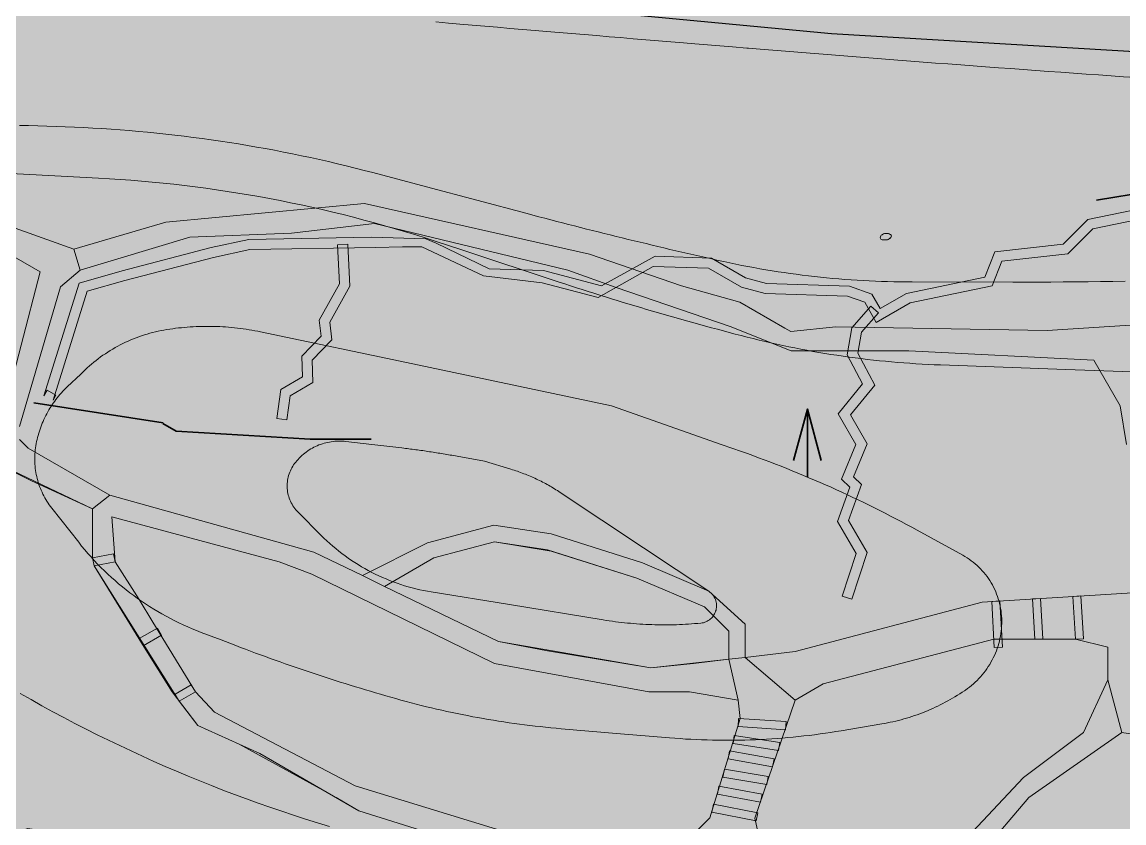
# Model space of a CAD drawing. Header units: metres. Extents: x 68582 to 69192, y 19191 to 19633.
# Drawn here: x 68811.1 to 68838.22, y 19389.76 to 19409.49 of the extents above; entities that cross this region are included whole.
import ezdxf

# ---------------------------------------------------------------- set-up
doc = ezdxf.new("R2010")
doc.units = ezdxf.units.M
doc.layers.get('0').update_dxf_attribs({"lineweight": 15})
doc.layers.add('None', color=7, linetype='Continuous', lineweight=5)

msp = doc.modelspace()

# ---------------------------------------------------------------- hatches: boundary and pattern name
at = {"true_color": 0xd1f0d1, "transparency": 33554687}
msp.add_hatch(color=254, dxfattribs=at).paths.add_polyline_path([(68588.122, 19191.443), (69192.296, 19191.443), (69192.296, 19628.232), (68588.122, 19628.232)], flags=0)
at = {"true_color": 0xffffff, "transparency": 33554687}
for points in [[(68796.601, 19400.211), (68797.459, 19400.596), (68799.897, 19399.804), (68801.717, 19399.524), (68807.13, 19399.414), (68809.73, 19399.19), (68810.13, 19399.29), (68810.23, 19399.59), (68810.607, 19399.724), (68811.538, 19403.338), (68809.986, 19404.234), (68807.63, 19406.29), (68806.13, 19406.814), (68801.905, 19407.321), (68800.17, 19407.562), (68800.17, 19408.036), (68802.122, 19407.863), (68803.977, 19407.614), (68807.787, 19406.814), (68810.364, 19404.612), (68812.367, 19403.894), (68812.53, 19403.38), (68812.046, 19402.968), (68811.03, 19399.524), (68811.03, 19399.21), (68811.244, 19398.996), (68813.257, 19397.834), (68812.83, 19397.504), (68810.33, 19398.69), (68807.03, 19398.89), (68801.43, 19399.09), (68799.83, 19399.29), (68797.726, 19399.827)], [(68812.367, 19403.894), (68814.637, 19404.564), (68819.527, 19405.024), (68825.067, 19403.774), (68827.33, 19402.99), (68828.763, 19402.59), (68829.872, 19401.949), (68830.02, 19401.864), (68831.13, 19401.984), (68836.33, 19401.89), (68838.508, 19402.032), (68838.644, 19401.529), (68838.915, 19398.29), (68839.63, 19395.39), (68839.097, 19395.474), (68839.137, 19395.734), (68838.284, 19399.087), (68838.134, 19400.035), (68837.482, 19401.163), (68832.93, 19401.39), (68830.03, 19401.39), (68828.53, 19401.99), (68825.723, 19402.955), (68824.53, 19403.38), (68819.771, 19404.527), (68817.73, 19404.29), (68815.23, 19404.19), (68812.53, 19403.38)], [(68815.363, 19392.99), (68814.318, 19394.708), (68813.978, 19395.268), (68813.384, 19396.192), (68813.302, 19397.302), (68817.422, 19396.192), (68818.23, 19395.89), (68822.73, 19393.69), (68826.53, 19392.99), (68827.53, 19392.99), (68828.73, 19392.79), (68828.497, 19393.794), (68826.577, 19393.584), (68822.827, 19394.234), (68820.02, 19395.591), (68819.476, 19395.854), (68818.277, 19396.434), (68813.257, 19397.834), (68812.83, 19397.504), (68812.83, 19396.29), (68812.871, 19396.094), (68814.966, 19392.761)], [(68819.476, 19395.854), (68821.076, 19396.663), (68822.708, 19397.098), (68824.122, 19396.881), (68826.368, 19396.166), (68828.002, 19395.47), (68828.897, 19394.656), (68828.897, 19393.842), (68828.497, 19393.794), (68828.497, 19394.49), (68827.897, 19395.09), (68826.23, 19395.79), (68824.122, 19396.461), (68822.73, 19396.69), (68821.23, 19396.29), (68820.02, 19395.591)], [(68828.897, 19393.842), (68830.13, 19393.99), (68834.737, 19395.204), (68839.097, 19395.474), (68839.63, 19395.39), (68843.767, 19394.334), (68847.542, 19392.86), (68847.997, 19392.704), (68850.392, 19392.39), (68850.03, 19391.79), (68847.53, 19392.29), (68844.252, 19393.596), (68842.83, 19394.09), (68839.73, 19394.69), (68839.097, 19394.49), (68838.757, 19392.704), (68838.639, 19391.917), (68838.168, 19391.99), (68837.83, 19393.29), (68837.83, 19394.09), (68837.03, 19394.29), (68835.019, 19394.29), (68830.82, 19393.19), (68830.127, 19392.79)], [(68823.287, 19389.454), (68827.708, 19389.568), (68828.03, 19389.89), (68828.775, 19392.335), (68828.73, 19392.79), (68828.497, 19393.794), (68828.897, 19393.842), (68830.127, 19392.79), (68829.137, 19389.884), (68829.262, 19389.329), (68830.127, 19388.464), (68830.53, 19387.79), (68831.108, 19387.1), (68830.43, 19386.39), (68830.359, 19386.89), (68829.63, 19387.99), (68828.73, 19388.69), (68827.647, 19388.89), (68823.73, 19388.89)], [(68831.497, 19387.064), (68833.125, 19388.084), (68835.749, 19390.884), (68837.23, 19391.99), (68837.83, 19393.29), (68838.168, 19391.99), (68835.88, 19390.388), (68833.567, 19387.664), (68831.539, 19386.493), (68830.636, 19385.59), (68830.017, 19383.834), (68829.815, 19383.259), (68829.33, 19383.49), (68828.73, 19383.19), (68828.522, 19383.692), (68829.33, 19384.426), (68830.017, 19385.521), (68830.43, 19386.39), (68831.108, 19387.1)], [(68827.19, 19382.703), (68826.43, 19381.69), (68824.83, 19382.89), (68821.334, 19385.768), (68820.43, 19386.29), (68817.13, 19387.167), (68811.93, 19388.99), (68810.93, 19388.79), (68808.53, 19387.69), (68807.93, 19387.09), (68807.93, 19386.581), (68808.93, 19385.581), (68805.18, 19386.88), (68807.153, 19387.843), (68811.216, 19389.62), (68812.43, 19389.454), (68816.63, 19387.79), (68818.73, 19387.29), (68820.53, 19386.99), (68820.93, 19387.09), (68822.247, 19388.59), (68822.247, 19388.853), (68822.03, 19389.229), (68819.387, 19390.066), (68816.949, 19391.474), (68815.42, 19392.162), (68814.966, 19392.761), (68815.363, 19392.99), (68815.83, 19392.49), (68819.295, 19390.678), (68823.287, 19389.454), (68823.73, 19388.89), (68823.25, 19388.704), (68822.707, 19388.394), (68821.43, 19386.79), (68821.53, 19386.49), (68824.042, 19384.288), (68825.946, 19383.184)]]:
    msp.add_hatch(color=7, dxfattribs=at).paths.add_polyline_path(points, flags=0)
at = {"true_color": 0xaed3f3, "transparency": 33554687}
msp.add_hatch(color=254, dxfattribs=at).paths.add_polyline_path([(68811.901, 19400.317), (68811.711, 19400.426), (68811.628, 19400.281), (68812.501, 19403.061), (68813.564, 19403.361), (68815.752, 19403.934), (68816.677, 19404.137), (68819.693, 19404.188), (68821.033, 19404.149), (68821.294, 19404.044), (68822.599, 19403.408), (68823.936, 19403.372), (68825.364, 19402.995), (68826.685, 19403.721), (68828.068, 19403.676), (68828.906, 19403.192), (68829.425, 19403.053), (68831.465, 19402.987), (68832.018, 19402.791), (68832.22, 19402.432), (68832.869, 19402.807), (68834.799, 19403.207), (68835.041, 19403.83), (68836.727, 19404.02), (68837.333, 19404.627), (68839.325, 19405.039), (68839.409, 19404.665), (68841.636, 19404.833), (68842.04, 19405.234), (68843.247, 19405.167), (68843.923, 19405.843), (68845.904, 19406.071), (68846.288, 19405.686), (68848.043, 19405.447), (68848.356, 19405.98), (68849.803, 19405.945), (68850.581, 19406.395), (68852.245, 19406.089), (68852.371, 19406.215), (68853.743, 19406.412), (68853.95, 19406.883), (68854.041, 19407.054), (68854.458, 19407.667), (68854.685, 19407.634), (68854.235, 19406.974), (68854.229, 19406.75), (68854.109, 19406.624), (68853.916, 19406.185), (68852.489, 19405.979), (68852.328, 19405.819), (68850.627, 19406.132), (68849.867, 19405.694), (68848.497, 19405.727), (68848.174, 19405.177), (68846.171, 19405.45), (68845.812, 19405.808), (68844.038, 19405.604), (68843.345, 19404.911), (68842.137, 19404.978), (68841.746, 19404.591), (68839.213, 19404.4), (68839.135, 19404.745), (68837.457, 19404.397), (68836.842, 19403.782), (68835.219, 19403.599), (68834.983, 19402.989), (68832.959, 19402.57), (68832.126, 19402.09), (68831.846, 19402.587), (68831.418, 19402.738), (68829.388, 19402.804), (68828.81, 19402.959), (68827.997, 19403.429), (68826.63, 19403.472), (68825.282, 19402.704), (68823.904, 19403.068), (68822.454, 19403.239), (68820.942, 19403.955), (68820.46, 19403.949), (68816.706, 19403.888), (68815.811, 19403.691), (68813.63, 19403.12), (68812.699, 19402.857)], flags=0)
at = {"true_color": 0x0988ff, "transparency": 33554687}
msp.add_hatch(color=150, dxfattribs=at).paths.add_polyline_path([(68811.901, 19400.317), (68811.928, 19400.301), (68811.858, 19400.18)], flags=0)
at = {"layer": 'None', "linetype": 'Continuous', "lineweight": 0, "true_color": 0xffffff, "transparency": 33554687}
h = msp.add_hatch(color=7, dxfattribs=at)
h.paths.add_polyline_path([(68799.84, 19386.02), (68789.95, 19386.9), (68781.97, 19386.61), (68773.27, 19384.56), (68766.62, 19381.94), (68748.84, 19370.6), (68746.75, 19366.63), (68746.49, 19363.19), (68746.68, 19359.75), (68746.03, 19354.21), (68745.717, 19353), (68743.653, 19353), (68744.06, 19354.58), (68744.68, 19359.8), (68744.41, 19364.47), (68740.99, 19370.95), (68732.83, 19377.49), (68729.15, 19380.5), (68725.54, 19384.08), (68723.21, 19387.28), (68721.23, 19392.29), (68719.51, 19395.27), (68718.26, 19396.33), (68715.99, 19397.05), (68713.09, 19396.09), (68709.999, 19395.093), (68706, 19393.939), (68706, 19396.061), (68709, 19396.875), (68712.39, 19397.97), (68715.98, 19399.15), (68723.43, 19403.64), (68726.42, 19405.66), (68738.87, 19414.06), (68755.26, 19419.94), (68769.04, 19422.04), (68772.54, 19421.8), (68773.32, 19423.3), (68774.64, 19437.94), (68769.945, 19438.437), (68769.945, 19440.561), (68775.04, 19440.09), (68776.38, 19443.85), (68778.83, 19449.39), (68788.17, 19454.78), (68799.23, 19458.52), (68810.37, 19459.06), (68812.62, 19459.06), (68813.19, 19459.39), (68812.88, 19460.43), (68812.23, 19461.42), (68807.67, 19464.89), (68804.352, 19467.88), (68807.345, 19467.88), (68809.01, 19466.38), (68816.28, 19460.87), (68820.74, 19459.23), (68822.38, 19459.08), (68863.02, 19459.98), (68877.74, 19459.98), (68881.35, 19460.13), (68882.82, 19460.98), (68884.56, 19462.92), (68885.32, 19464.46), (68885.28, 19464.62), (68886.523, 19467.88), (68889.195, 19467.88), (68887.91, 19464.51), (68888.83, 19461.29), (68890.11, 19460.02), (68896, 19455.662), (68896, 19452.573), (68892.13, 19455.44), (68890.38, 19456.4), (68887.85, 19457.18), (68885.39, 19456.76), (68884.03, 19455.4), (68883.66, 19454.19), (68883.71, 19454.1), (68883.28, 19452.99), (68872.46, 19424.51), (68870.39, 19417.14), (68870.324, 19417.017), (68870.474, 19416.931), (68870.06, 19412.46), (68871.13, 19408.51), (68871.83, 19407.09), (68880.85, 19393.85), (68887.33, 19386.26), (68890.4, 19384.17), (68890.2, 19381.49), (68887.83, 19380.47), (68887.07, 19378.35), (68887.07, 19375.09), (68884.83, 19375.09), (68884.73, 19379.14), (68883.91, 19380.24), (68883.22, 19380.45), (68882.08, 19380.41), (68868.03, 19375.262), (68852.77, 19371.1), (68844.22, 19369.71), (68840.87, 19369.2), (68839.58, 19368.49), (68839.45, 19367.4), (68836.83, 19365.887), (68835.04, 19368.32), (68829.92, 19372.32), (68819.958, 19378.79), (68812.33, 19382.242), (68806.83, 19384.09)], flags=0)
h.paths.add_polyline_path([(68775.85, 19423.46), (68776.37, 19421.28), (68790.55, 19418.32), (68795.86, 19416.83), (68807.28, 19413.96), (68831.23, 19411.69), (68853.45, 19410.37), (68856.89, 19410.37), (68860.28, 19410.76), (68863.66, 19412.78), (68866.24, 19416.21), (68870.38, 19426.08), (68880.96, 19453.92), (68879.25, 19457.05), (68877.45, 19457.48), (68863.03, 19457.48), (68821.63, 19456.56), (68810.43, 19456.56), (68799.7, 19456.04), (68789.2, 19452.49), (68780.77, 19447.62), (68777.69, 19440.94)], flags=0)
h.paths.add_polyline_path([(68870.05, 19404.5), (68868.305, 19405.629), (68865.01, 19407.11), (68858.23, 19407.87), (68853.41, 19407.87), (68831.02, 19409.2), (68806.85, 19411.49), (68795.21, 19414.42), (68789.97, 19415.89), (68774.31, 19419.16), (68769.945, 19419.863), (68769.03, 19420.01), (68755.76, 19418), (68739.78, 19412.27), (68727.67, 19404.09), (68724.16, 19400.73), (68722.5, 19396.61), (68723.23, 19392.69), (68724.97, 19388.26), (68727.16, 19385.29), (68730.49, 19381.99), (68734.25, 19378.92), (68741.76, 19372.9), (68745.33, 19372.02), (68747.84, 19372.34), (68765.71, 19383.73), (68772.69, 19386.48), (68781.68, 19388.6), (68790.1, 19389.11), (68799.84, 19388.21), (68805.18, 19386.88), (68812.83, 19384.23), (68820.66, 19380.72), (68826.29, 19377.07), (68835.18, 19371.98), (68842.61, 19371.51), (68849.74, 19372.37), (68867.92, 19377.04), (68876.83, 19380.304), (68882.08, 19382.65), (68882.98, 19385.18), (68882.4, 19387.3), (68875.5, 19397.08)], flags=0)
at = {"layer": 'None', "linetype": 'Continuous', "lineweight": 0, "true_color": 0xaed3f3, "transparency": 33554687}
for points in [[(68817.367, 19399.729), (68817.463, 19400.441), (68818.002, 19400.753), (68817.984, 19401.261), (68818.46, 19401.753), (68818.412, 19402.148), (68818.911, 19403.042), (68818.862, 19404.006), (68819.112, 19404.019), (68819.164, 19402.983), (68818.67, 19402.098), (68818.722, 19401.665), (68818.238, 19401.164), (68818.257, 19400.611), (68817.694, 19400.286), (68817.615, 19399.696)], [(68831.288, 19395.351), (68831.627, 19396.398), (68831.17, 19397.189), (68831.473, 19398.032), (68831.272, 19398.233), (68831.625, 19399.083), (68831.19, 19399.836), (68831.79, 19400.578), (68831.411, 19401.291), (68831.526, 19401.962), (68831.995, 19402.493), (68832.182, 19402.328), (68831.76, 19401.85), (68831.672, 19401.333), (68832.088, 19400.549), (68831.493, 19399.812), (68831.903, 19399.101), (68831.567, 19398.291), (68831.762, 19398.096), (68831.444, 19397.214), (68831.899, 19396.427), (68831.526, 19395.274)]]:
    msp.add_hatch(color=254, dxfattribs=at).paths.add_polyline_path(points, flags=0)
at = {"layer": 'None', "linetype": 'Continuous', "lineweight": 0, "true_color": 0xbbbbbb, "transparency": 33554687}
msp.add_hatch(color=9, dxfattribs=at).paths.add_polyline_path([(68825.632, 19402.836), (68825.468, 19403.036), (68825.932, 19403.43), (68826.232, 19403.43), (68826.46, 19403.036), (68826.332, 19402.836)], flags=0)

# ---------------------------------------------------------------- linework, layer by layer
at = {"color": 7, "true_color": 0xffffff, "transparency": 33554687}
for points in [[(68838.284, 19399.087), (68838.134, 19400.035), (68837.482, 19401.163), (68832.93, 19401.39), (68830.03, 19401.39), (68828.53, 19401.99), (68825.723, 19402.955), (68824.53, 19403.38), (68819.771, 19404.527), (68817.73, 19404.29), (68815.23, 19404.19), (68812.53, 19403.38), (68812.367, 19403.894), (68814.637, 19404.564), (68819.527, 19405.024), (68825.067, 19403.774), (68827.33, 19402.99), (68828.763, 19402.59), (68829.872, 19401.949), (68830.02, 19401.864), (68831.13, 19401.984), (68836.33, 19401.89), (68838.508, 19402.032)], [(68810.364, 19404.612), (68812.367, 19403.894), (68812.53, 19403.38), (68812.046, 19402.968), (68811.03, 19399.524)], [(68810.607, 19399.724), (68811.538, 19403.338), (68809.986, 19404.234)], [(68811.03, 19399.21), (68811.244, 19398.996), (68813.257, 19397.834), (68812.83, 19397.504), (68810.33, 19398.69)], [(68822.03, 19389.229), (68819.387, 19390.066), (68816.949, 19391.474), (68815.42, 19392.162), (68814.966, 19392.761), (68815.363, 19392.99), (68815.83, 19392.49), (68819.295, 19390.678), (68823.287, 19389.454)]]:
    msp.add_lwpolyline(points, dxfattribs=at)
for points in [[(68815.363, 19392.99), (68814.318, 19394.708), (68813.978, 19395.268), (68813.384, 19396.192), (68813.302, 19397.302), (68817.422, 19396.192), (68818.23, 19395.89), (68822.73, 19393.69), (68826.53, 19392.99), (68827.53, 19392.99), (68828.73, 19392.79), (68828.497, 19393.794), (68826.577, 19393.584), (68822.827, 19394.234), (68820.02, 19395.591), (68819.476, 19395.854), (68818.277, 19396.434), (68813.257, 19397.834), (68812.83, 19397.504), (68812.83, 19396.29), (68812.871, 19396.094), (68814.966, 19392.761)], [(68819.476, 19395.854), (68821.076, 19396.663), (68822.708, 19397.098), (68824.122, 19396.881), (68826.368, 19396.166), (68828.002, 19395.47), (68828.897, 19394.656), (68828.897, 19393.842), (68828.497, 19393.794), (68828.497, 19394.49), (68827.897, 19395.09), (68826.23, 19395.79), (68824.122, 19396.461), (68822.73, 19396.69), (68821.23, 19396.29), (68820.02, 19395.591)], [(68828.897, 19393.842), (68830.13, 19393.99), (68834.737, 19395.204), (68839.097, 19395.474), (68839.63, 19395.39), (68843.767, 19394.334), (68847.542, 19392.86), (68847.997, 19392.704), (68850.392, 19392.39), (68850.03, 19391.79), (68847.53, 19392.29), (68844.252, 19393.596), (68842.83, 19394.09), (68839.73, 19394.69), (68839.097, 19394.49), (68838.757, 19392.704), (68838.639, 19391.917), (68838.168, 19391.99), (68837.83, 19393.29), (68837.83, 19394.09), (68837.03, 19394.29), (68835.019, 19394.29), (68830.82, 19393.19), (68830.127, 19392.79)], [(68823.287, 19389.454), (68827.708, 19389.568), (68828.03, 19389.89), (68828.775, 19392.335), (68828.73, 19392.79), (68828.497, 19393.794), (68828.897, 19393.842), (68830.127, 19392.79), (68829.137, 19389.884), (68829.262, 19389.329), (68830.127, 19388.464), (68830.53, 19387.79), (68831.108, 19387.1), (68830.43, 19386.39), (68830.359, 19386.89), (68829.63, 19387.99), (68828.73, 19388.69), (68827.647, 19388.89), (68823.73, 19388.89)], [(68831.497, 19387.064), (68833.125, 19388.084), (68835.749, 19390.884), (68837.23, 19391.99), (68837.83, 19393.29), (68838.168, 19391.99), (68835.88, 19390.388), (68833.567, 19387.664), (68831.539, 19386.493), (68830.636, 19385.59), (68830.017, 19383.834), (68829.815, 19383.259), (68829.33, 19383.49), (68828.73, 19383.19), (68828.522, 19383.692), (68829.33, 19384.426), (68830.017, 19385.521), (68830.43, 19386.39), (68831.108, 19387.1)]]:
    msp.add_lwpolyline(points, close=True, dxfattribs=at)
at = {"layer": 'None', "color": 7, "linetype": 'Continuous', "lineweight": 35, "transparency": 33554687}
for p, q in [((68837.548, 19405.106), (68840.834, 19405.644)), ((68814.566, 19399.617), (68811.382, 19400.112)), ((68830.43, 19398.292), (68830.43, 19399.957))]:
    msp.add_line(p, q, dxfattribs=at)
at = {"layer": 'None', "color": 7, "linetype": 'Continuous', "lineweight": 13, "transparency": 33554687}
for p, q in [((68832.282, 19404.26), (68832.268, 19404.252)), ((68832.275, 19404.127), (68832.375, 19404.127)), ((68832.46, 19404.162), (68832.484, 19404.186)), ((68832.475, 19404.256), (68832.468, 19404.26))]:
    msp.add_line(p, q, dxfattribs=at)
at = {"layer": 'None', "color": 7, "linetype": 'Continuous', "lineweight": 25, "true_color": 0xffffff, "transparency": 33554687}
msp.add_lwpolyline([(68790.1, 19389.11), (68799.84, 19388.21), (68805.18, 19386.88), (68812.83, 19384.23), (68820.66, 19380.72), (68826.29, 19377.07), (68835.18, 19371.98), (68842.61, 19371.51), (68849.74, 19372.37), (68867.92, 19377.04), (68876.83, 19380.304), (68882.08, 19382.65), (68882.98, 19385.18), (68882.4, 19387.3), (68875.5, 19397.08), (68870.05, 19404.5), (68868.305, 19405.629), (68865.01, 19407.11), (68858.23, 19407.87), (68853.41, 19407.87), (68831.02, 19409.2), (68806.85, 19411.49), (68795.21, 19414.42)], dxfattribs=at)
at = {"layer": 'None', "color": 7, "linetype": 'Continuous', "lineweight": 5, "transparency": 33554687}
for points in [[(68821.282, 19409.491), (68821.591, 19409.464), (68821.87, 19409.44), (68822.179, 19409.414), (68822.489, 19409.387), (68822.798, 19409.361), (68823.108, 19409.334), (68823.418, 19409.308), (68823.727, 19409.282), (68824.006, 19409.258), (68824.315, 19409.232), (68824.625, 19409.206), (68824.934, 19409.18), (68825.244, 19409.154), (68825.554, 19409.128), (68825.832, 19409.105), (68826.142, 19409.079), (68826.452, 19409.053), (68826.761, 19409.027), (68827.071, 19409.001), (68827.38, 19408.976), (68827.659, 19408.953), (68827.969, 19408.927), (68828.278, 19408.901), (68828.588, 19408.876), (68828.937, 19408.848), (68828.98, 19408.845), (68829.271, 19408.821), (68829.576, 19408.796), (68829.892, 19408.77), (68830.197, 19408.746), (68830.502, 19408.721), (68830.819, 19408.696), (68831.124, 19408.672), (68831.429, 19408.647), (68831.734, 19408.623), (68832.05, 19408.599), (68832.355, 19408.575), (68832.66, 19408.551), (68832.977, 19408.527), (68833.282, 19408.504), (68833.587, 19408.48), (68833.892, 19408.457), (68834.209, 19408.434), (68834.514, 19408.411), (68834.819, 19408.388), (68835.136, 19408.365), (68835.441, 19408.342), (68835.746, 19408.32), (68836.051, 19408.298), (68836.368, 19408.275), (68836.673, 19408.253), (68836.979, 19408.231), (68837.295, 19408.208), (68837.6, 19408.187), (68837.906, 19408.165), (68838.211, 19408.144), (68838.528, 19408.122)], [(68838.254, 19403.105), (68837.951, 19403.1), (68837.645, 19403.096), (68837.34, 19403.093), (68837.034, 19403.09), (68836.731, 19403.088), (68836.426, 19403.086), (68836.12, 19403.085), (68835.815, 19403.085), (68835.512, 19403.085), (68835.49, 19403.085), (68833.009, 19403.087), (68832.858, 19403.088), (68832.708, 19403.09), (68832.557, 19403.093), (68832.406, 19403.096), (68832.256, 19403.101), (68832.105, 19403.107), (68831.955, 19403.114), (68831.804, 19403.122), (68831.654, 19403.131), (68831.504, 19403.141), (68831.354, 19403.152), (68831.204, 19403.164), (68831.054, 19403.177), (68830.904, 19403.191), (68830.754, 19403.206), (68830.604, 19403.222), (68830.455, 19403.239), (68830.305, 19403.258), (68830.156, 19403.277), (68830.006, 19403.297), (68829.857, 19403.318), (68829.709, 19403.341), (68829.56, 19403.364), (68829.411, 19403.388), (68829.263, 19403.414), (68829.114, 19403.44), (68828.967, 19403.468), (68828.818, 19403.496), (68828.671, 19403.526), (68828.523, 19403.556), (68828.376, 19403.588), (68828.23, 19403.62), (68828.077, 19403.654), (68827.93, 19403.687), (68827.782, 19403.721), (68827.635, 19403.754), (68827.488, 19403.788), (68827.34, 19403.823), (68827.193, 19403.857), (68827.046, 19403.891), (68826.899, 19403.926), (68826.752, 19403.961), (68826.606, 19403.996), (68826.457, 19404.031), (68826.31, 19404.066), (68826.164, 19404.102), (68826.017, 19404.137), (68825.871, 19404.173), (68825.724, 19404.209), (68825.576, 19404.246), (68825.43, 19404.282), (68825.283, 19404.319), (68825.137, 19404.355), (68824.991, 19404.392), (68824.844, 19404.429), (68824.696, 19404.467), (68824.55, 19404.504), (68824.404, 19404.542), (68824.258, 19404.58), (68824.112, 19404.618), (68823.966, 19404.656), (68823.819, 19404.694), (68823.673, 19404.733), (68823.532, 19404.771), (68821.05, 19405.43), (68819.733, 19405.78), (68819.516, 19405.837), (68819.297, 19405.892), (68819.078, 19405.947), (68818.859, 19406), (68818.639, 19406.051), (68818.419, 19406.101), (68818.198, 19406.15), (68817.977, 19406.197), (68817.756, 19406.243), (68817.535, 19406.287), (68817.313, 19406.33), (68817.091, 19406.371), (68816.87, 19406.411), (68816.647, 19406.449), (68816.424, 19406.486), (68816.201, 19406.522), (68815.978, 19406.556), (68815.755, 19406.588), (68815.531, 19406.62), (68815.307, 19406.649), (68815.083, 19406.677), (68814.859, 19406.704), (68814.635, 19406.729), (68814.411, 19406.753), (68814.186, 19406.775), (68813.961, 19406.796), (68813.736, 19406.815), (68813.511, 19406.833), (68813.286, 19406.85), (68813.061, 19406.865), (68812.835, 19406.878), (68812.61, 19406.89), (68812.385, 19406.901), (68812.158, 19406.91), (68811.932, 19406.919), (68811.707, 19406.926), (68811.48, 19406.932), (68811.254, 19406.938), (68811.029, 19406.942)], [(68810.673, 19405.767), (68812.98, 19405.645), (68813.245, 19405.63), (68813.509, 19405.613), (68813.773, 19405.593), (68814.038, 19405.571), (68814.302, 19405.548), (68814.566, 19405.521), (68814.829, 19405.493), (68815.092, 19405.463), (68815.356, 19405.43), (68815.618, 19405.395), (68815.881, 19405.358), (68816.143, 19405.319), (68816.405, 19405.278), (68816.667, 19405.234), (68816.927, 19405.189), (68817.188, 19405.141), (68817.449, 19405.091), (68817.708, 19405.039), (68817.968, 19404.984), (68818.227, 19404.928), (68818.486, 19404.869), (68818.744, 19404.808), (68819.001, 19404.746), (68819.258, 19404.68), (68819.514, 19404.613), (68819.771, 19404.544), (68820.026, 19404.473), (68820.28, 19404.399), (68820.534, 19404.323), (68820.788, 19404.246), (68821.041, 19404.166), (68821.291, 19404.084), (68821.925, 19403.875), (68824.316, 19403.086), (68824.456, 19403.04), (68824.599, 19402.993), (68824.742, 19402.947), (68824.887, 19402.9), (68825.03, 19402.855), (68825.174, 19402.809), (68825.318, 19402.764), (68825.462, 19402.719), (68825.606, 19402.674), (68825.751, 19402.629), (68825.895, 19402.586), (68826.039, 19402.542), (68826.184, 19402.498), (68826.328, 19402.455), (68826.473, 19402.412), (68826.618, 19402.37), (68826.763, 19402.327), (68826.907, 19402.286), (68827.053, 19402.244), (68827.198, 19402.203), (68827.343, 19402.162), (68827.489, 19402.121), (68827.634, 19402.08), (68827.779, 19402.04), (68827.925, 19402), (68828.071, 19401.961), (68828.216, 19401.922), (68828.363, 19401.883), (68828.508, 19401.844), (68828.654, 19401.806), (68828.801, 19401.768), (68828.95, 19401.73), (68829.095, 19401.693), (68829.241, 19401.657), (68829.387, 19401.622), (68829.534, 19401.589), (68829.681, 19401.556), (68829.827, 19401.524), (68829.975, 19401.493), (68830.122, 19401.463), (68830.27, 19401.434), (68830.418, 19401.406), (68830.565, 19401.379), (68830.714, 19401.353), (68830.862, 19401.328), (68831.011, 19401.304), (68831.159, 19401.281), (68831.308, 19401.259), (68831.457, 19401.238), (68831.606, 19401.218), (68831.755, 19401.199), (68831.905, 19401.181), (68832.054, 19401.164), (68832.204, 19401.148), (68832.353, 19401.133), (68832.503, 19401.119), (68832.653, 19401.106), (68832.803, 19401.095), (68832.953, 19401.084), (68833.103, 19401.074), (68833.253, 19401.065), (68833.403, 19401.057), (68833.554, 19401.05), (68833.704, 19401.044), (68836.79, 19400.935), (68841.235, 19400.777)], [(68818.661, 19389.676), (68818.366, 19389.766), (68818.072, 19389.858), (68817.78, 19389.952), (68817.488, 19390.05), (68817.197, 19390.149), (68816.907, 19390.252), (68816.618, 19390.356), (68816.329, 19390.463), (68816.042, 19390.573), (68815.756, 19390.685), (68815.47, 19390.799), (68815.185, 19390.916), (68814.902, 19391.035), (68814.619, 19391.157), (68814.338, 19391.281), (68814.057, 19391.407), (68813.778, 19391.536), (68813.5, 19391.667), (68813.223, 19391.801), (68812.947, 19391.937), (68812.672, 19392.075), (68812.399, 19392.215), (68812.126, 19392.358), (68811.855, 19392.503), (68811.585, 19392.651), (68811.316, 19392.8), (68811.049, 19392.952)]]:
    msp.add_lwpolyline(points, dxfattribs=at)
at = {"layer": 'None', "color": 254, "linetype": 'Continuous', "lineweight": 0, "true_color": 0xaed3f3, "transparency": 33554687}
msp.add_lwpolyline([(68839.135, 19404.745), (68837.457, 19404.397), (68836.842, 19403.782), (68835.219, 19403.599), (68834.983, 19402.989), (68832.959, 19402.57), (68832.126, 19402.09), (68831.846, 19402.587), (68831.418, 19402.738), (68829.388, 19402.804), (68828.81, 19402.959), (68827.997, 19403.429), (68826.63, 19403.472), (68825.282, 19402.704), (68823.904, 19403.068), (68822.454, 19403.239), (68820.942, 19403.955), (68820.46, 19403.949), (68819.798, 19403.94), (68816.706, 19403.888), (68815.811, 19403.691), (68813.63, 19403.12), (68812.699, 19402.857), (68811.858, 19400.18), (68811.928, 19400.301), (68811.711, 19400.426), (68811.628, 19400.281), (68812.501, 19403.061), (68813.564, 19403.361), (68815.752, 19403.934), (68816.677, 19404.137), (68819.693, 19404.188), (68821.033, 19404.149), (68821.294, 19404.044), (68822.599, 19403.408), (68823.936, 19403.372), (68825.364, 19402.995), (68826.685, 19403.721), (68828.068, 19403.676), (68828.906, 19403.192), (68829.425, 19403.053), (68831.465, 19402.987), (68832.018, 19402.791), (68832.22, 19402.432), (68832.869, 19402.807), (68834.799, 19403.207), (68835.041, 19403.83), (68836.727, 19404.02), (68837.333, 19404.627), (68839.325, 19405.039)], dxfattribs=at)
for points in [[(68817.367, 19399.729), (68817.463, 19400.441), (68818.002, 19400.753), (68817.984, 19401.261), (68818.46, 19401.753), (68818.412, 19402.148), (68818.911, 19403.042), (68818.862, 19404.006), (68819.112, 19404.019), (68819.164, 19402.983), (68818.67, 19402.098), (68818.722, 19401.665), (68818.238, 19401.164), (68818.257, 19400.611), (68817.694, 19400.286), (68817.615, 19399.696)], [(68831.288, 19395.351), (68831.627, 19396.398), (68831.17, 19397.189), (68831.473, 19398.032), (68831.272, 19398.233), (68831.625, 19399.083), (68831.19, 19399.836), (68831.79, 19400.578), (68831.411, 19401.291), (68831.526, 19401.962), (68831.995, 19402.493), (68832.182, 19402.328), (68831.76, 19401.85), (68831.672, 19401.333), (68832.088, 19400.549), (68831.493, 19399.812), (68831.903, 19399.101), (68831.567, 19398.291), (68831.762, 19398.096), (68831.444, 19397.214), (68831.899, 19396.427), (68831.526, 19395.274)]]:
    msp.add_lwpolyline(points, close=True, dxfattribs=at)
at = {"layer": 'None', "color": 7, "linetype": 'Continuous', "lineweight": 5, "transparency": 33554687}
for points in [[(68825.61, 19400.04), (68828.33, 19399.08), (68828.811, 19398.91), (68828.952, 19398.86), (68829.091, 19398.81), (68829.23, 19398.759), (68829.369, 19398.707), (68829.507, 19398.655), (68829.646, 19398.601), (68829.783, 19398.547), (68829.921, 19398.493), (68830.059, 19398.437), (68830.196, 19398.381), (68830.332, 19398.325), (68830.469, 19398.267), (68830.605, 19398.209), (68830.741, 19398.15), (68830.876, 19398.091), (68831.012, 19398.031), (68831.147, 19397.97), (68831.282, 19397.908), (68831.416, 19397.846), (68831.55, 19397.783), (68831.684, 19397.719), (68831.817, 19397.655), (68831.95, 19397.59), (68832.083, 19397.524), (68832.215, 19397.458), (68832.347, 19397.391), (68832.479, 19397.323), (68832.61, 19397.255), (68832.741, 19397.186), (68832.871, 19397.116), (68833.002, 19397.045), (68833.13, 19396.975), (68834.255, 19396.356), (68834.309, 19396.325), (68834.361, 19396.293), (68834.412, 19396.258), (68834.463, 19396.223), (68834.512, 19396.185), (68834.559, 19396.146), (68834.606, 19396.106), (68834.65, 19396.064), (68834.694, 19396.02), (68834.736, 19395.975), (68834.777, 19395.929), (68834.816, 19395.881), (68834.853, 19395.832), (68834.889, 19395.782), (68834.923, 19395.731), (68834.955, 19395.678), (68834.986, 19395.625), (68835.014, 19395.57), (68835.041, 19395.515), (68835.067, 19395.459), (68835.09, 19395.401), (68835.111, 19395.344), (68835.13, 19395.285), (68835.148, 19395.226), (68835.163, 19395.167), (68835.177, 19395.106), (68835.188, 19395.046), (68835.198, 19394.985), (68835.205, 19394.924), (68835.21, 19394.863), (68835.214, 19394.801), (68835.215, 19394.74), (68835.214, 19394.678), (68835.212, 19394.615), (68835.207, 19394.553), (68835.201, 19394.49), (68835.193, 19394.428), (68835.182, 19394.367), (68835.17, 19394.305), (68835.157, 19394.244), (68835.141, 19394.184), (68835.123, 19394.123), (68835.104, 19394.064), (68835.082, 19394.005), (68835.059, 19393.947), (68835.034, 19393.889), (68835.008, 19393.833), (68834.98, 19393.777), (68834.95, 19393.722), (68834.918, 19393.668), (68834.885, 19393.615), (68834.85, 19393.563), (68834.813, 19393.512), (68834.775, 19393.462), (68834.736, 19393.413), (68834.695, 19393.366), (68834.653, 19393.32), (68834.609, 19393.275), (68834.564, 19393.232), (68834.517, 19393.19), (68834.469, 19393.149), (68834.421, 19393.11), (68834.37, 19393.072), (68834.319, 19393.036), (68834.295, 19393.02), (68834.238, 19392.982), (68834.181, 19392.944), (68834.122, 19392.907), (68834.064, 19392.871), (68834.004, 19392.836), (68833.945, 19392.802), (68833.885, 19392.768), (68833.824, 19392.735), (68833.763, 19392.703), (68833.702, 19392.672), (68833.64, 19392.641), (68833.578, 19392.612), (68833.515, 19392.583), (68833.452, 19392.555), (68833.389, 19392.528), (68833.325, 19392.502), (68833.261, 19392.477), (68833.197, 19392.453), (68833.132, 19392.429), (68833.067, 19392.406), (68833.002, 19392.385), (68832.936, 19392.364), (68832.87, 19392.344), (68832.804, 19392.325), (68832.737, 19392.306), (68832.671, 19392.289), (68832.604, 19392.272), (68832.537, 19392.257), (68832.47, 19392.242), (68832.402, 19392.229), (68832.334, 19392.216), (68832.266, 19392.204), (68831.265, 19392.035), (68831.134, 19392.013), (68831.003, 19391.993), (68830.872, 19391.973), (68830.741, 19391.955), (68830.609, 19391.937), (68830.477, 19391.921), (68830.345, 19391.906), (68830.213, 19391.891), (68830.081, 19391.878), (68829.949, 19391.866), (68829.817, 19391.855), (68829.685, 19391.844), (68829.552, 19391.835), (68829.42, 19391.827), (68829.287, 19391.82), (68829.155, 19391.814), (68829.022, 19391.809), (68828.889, 19391.805), (68828.756, 19391.802), (68828.624, 19391.801), (68828.491, 19391.8), (68828.358, 19391.8), (68828.226, 19391.801), (68828.093, 19391.804), (68827.96, 19391.807), (68827.827, 19391.811), (68827.695, 19391.817), (68827.562, 19391.823), (68827.43, 19391.831), (68827.297, 19391.84), (68827.165, 19391.849), (68827.033, 19391.86), (68825.73, 19391.97), (68824.371, 19392.085), (68824.242, 19392.096), (68824.112, 19392.108), (68823.984, 19392.121), (68823.855, 19392.135), (68823.726, 19392.149), (68823.598, 19392.164), (68823.469, 19392.18), (68823.34, 19392.197), (68823.212, 19392.214), (68823.084, 19392.232), (68822.956, 19392.251), (68822.828, 19392.271), (68822.7, 19392.292), (68822.572, 19392.313), (68822.444, 19392.335), (68822.317, 19392.358), (68822.19, 19392.381), (68822.062, 19392.406), (68821.935, 19392.431), (68821.808, 19392.456), (68821.682, 19392.483), (68821.555, 19392.51), (68821.429, 19392.538), (68821.302, 19392.567), (68821.176, 19392.597), (68821.05, 19392.627), (68820.925, 19392.658), (68820.799, 19392.69), (68820.674, 19392.723), (68820.549, 19392.756), (68820.424, 19392.79), (68820.3, 19392.825), (68820.173, 19392.861), (68820.048, 19392.897), (68819.924, 19392.933), (68819.799, 19392.969), (68819.675, 19393.006), (68819.55, 19393.043), (68819.425, 19393.081), (68819.301, 19393.119), (68819.177, 19393.157), (68819.053, 19393.196), (68818.93, 19393.235), (68818.806, 19393.274), (68818.682, 19393.314), (68818.559, 19393.354), (68818.435, 19393.394), (68818.312, 19393.434), (68818.189, 19393.475), (68818.066, 19393.517), (68817.943, 19393.559), (68817.82, 19393.601), (68817.698, 19393.643), (68817.575, 19393.686), (68817.452, 19393.729), (68817.33, 19393.772), (68817.208, 19393.816), (68817.086, 19393.86), (68816.964, 19393.905), (68816.842, 19393.949), (68816.72, 19393.994), (68816.599, 19394.04), (68816.477, 19394.086), (68816.358, 19394.131), (68815.995, 19394.27), (68815.503, 19394.458), (68815.392, 19394.501), (68815.283, 19394.546), (68815.174, 19394.593), (68815.066, 19394.642), (68814.959, 19394.692), (68814.853, 19394.744), (68814.748, 19394.798), (68814.643, 19394.854), (68814.54, 19394.912), (68814.438, 19394.971), (68814.336, 19395.032), (68814.236, 19395.095), (68814.137, 19395.159), (68814.038, 19395.225), (68813.941, 19395.293), (68813.845, 19395.362), (68813.751, 19395.433), (68813.657, 19395.506), (68813.565, 19395.58), (68813.474, 19395.656), (68813.384, 19395.733), (68813.296, 19395.811), (68813.209, 19395.892), (68813.123, 19395.973), (68813.039, 19396.056), (68812.956, 19396.141), (68812.874, 19396.227), (68812.794, 19396.314), (68812.716, 19396.402), (68812.639, 19396.492), (68812.563, 19396.583), (68812.49, 19396.675), (68811.826, 19397.518), (68811.795, 19397.559), (68811.765, 19397.6), (68811.736, 19397.643), (68811.708, 19397.685), (68811.682, 19397.729), (68811.656, 19397.773), (68811.632, 19397.818), (68811.609, 19397.863), (68811.587, 19397.909), (68811.566, 19397.956), (68811.547, 19398.003), (68811.528, 19398.051), (68811.511, 19398.099), (68811.496, 19398.147), (68811.481, 19398.196), (68811.468, 19398.246), (68811.456, 19398.295), (68811.445, 19398.345), (68811.436, 19398.395), (68811.428, 19398.446), (68811.421, 19398.496), (68811.416, 19398.547), (68811.412, 19398.598), (68811.409, 19398.649), (68811.408, 19398.7), (68811.408, 19398.75), (68811.409, 19398.801), (68811.411, 19398.852), (68811.415, 19398.903), (68811.421, 19398.953), (68811.427, 19399.004), (68811.435, 19399.055), (68811.444, 19399.106), (68811.454, 19399.157), (68811.466, 19399.208), (68811.478, 19399.259), (68811.491, 19399.31), (68811.506, 19399.36), (68811.521, 19399.41), (68811.538, 19399.46), (68811.555, 19399.509), (68811.573, 19399.558), (68811.593, 19399.607), (68811.613, 19399.655), (68811.634, 19399.703), (68811.657, 19399.75), (68811.68, 19399.797), (68811.704, 19399.843), (68811.729, 19399.889), (68811.755, 19399.935), (68811.782, 19399.979), (68811.81, 19400.024), (68811.839, 19400.067), (68811.868, 19400.111), (68811.899, 19400.153), (68811.93, 19400.195), (68811.962, 19400.236), (68811.995, 19400.277), (68812.029, 19400.317), (68812.063, 19400.356), (68812.099, 19400.395), (68812.135, 19400.433), (68812.172, 19400.47), (68812.209, 19400.507), (68812.54, 19400.82), (68812.648, 19400.922), (68812.699, 19400.97), (68812.752, 19401.018), (68812.806, 19401.064), (68812.861, 19401.11), (68812.917, 19401.154), (68812.973, 19401.197), (68813.03, 19401.24), (68813.088, 19401.281), (68813.147, 19401.321), (68813.207, 19401.36), (68813.267, 19401.398), (68813.328, 19401.435), (68813.39, 19401.471), (68813.452, 19401.505), (68813.515, 19401.538), (68813.578, 19401.57), (68813.642, 19401.601), (68813.707, 19401.631), (68813.773, 19401.66), (68813.838, 19401.687), (68813.905, 19401.713), (68813.971, 19401.738), (68814.039, 19401.761), (68814.106, 19401.783), (68814.174, 19401.804), (68814.243, 19401.824), (68814.311, 19401.842), (68814.381, 19401.86), (68814.45, 19401.875), (68814.52, 19401.89), (68814.59, 19401.903), (68814.66, 19401.915), (68814.732, 19401.926), (68814.804, 19401.936), (68814.876, 19401.946), (68814.948, 19401.954), (68815.02, 19401.962), (68815.092, 19401.969), (68815.164, 19401.975), (68815.237, 19401.98), (68815.309, 19401.985), (68815.382, 19401.988), (68815.454, 19401.991), (68815.527, 19401.993), (68815.6, 19401.994), (68815.672, 19401.994), (68815.745, 19401.994), (68815.817, 19401.992), (68815.89, 19401.99), (68815.962, 19401.987), (68816.035, 19401.983), (68816.107, 19401.979), (68816.18, 19401.973), (68816.252, 19401.967), (68816.324, 19401.96), (68816.397, 19401.952), (68816.469, 19401.943), (68816.541, 19401.933), (68816.612, 19401.923), (68816.684, 19401.911), (68816.756, 19401.899), (68816.827, 19401.886), (68816.899, 19401.873), (68816.97, 19401.858), (68820.715, 19401.07)], [(68822.48, 19398.67), (68823.13, 19398.475), (68823.17, 19398.463), (68823.211, 19398.45), (68823.251, 19398.437), (68823.291, 19398.424), (68823.33, 19398.41), (68823.37, 19398.396), (68823.41, 19398.381), (68823.449, 19398.366), (68823.488, 19398.351), (68823.527, 19398.335), (68823.566, 19398.319), (68823.605, 19398.303), (68823.644, 19398.287), (68823.682, 19398.269), (68823.721, 19398.252), (68823.759, 19398.234), (68823.797, 19398.216), (68823.835, 19398.198), (68823.872, 19398.179), (68823.91, 19398.16), (68823.947, 19398.14), (68823.984, 19398.121), (68824.021, 19398.1), (68824.058, 19398.08), (68824.095, 19398.059), (68824.131, 19398.038), (68824.167, 19398.016), (68824.203, 19397.995), (68824.239, 19397.972), (68824.275, 19397.95), (68824.31, 19397.927), (68824.345, 19397.904), (68826.395, 19396.54), (68828.002, 19395.47), (68828.029, 19395.451), (68828.054, 19395.43), (68828.078, 19395.407), (68828.099, 19395.382), (68828.119, 19395.355), (68828.137, 19395.327), (68828.152, 19395.298), (68828.165, 19395.268), (68828.176, 19395.236), (68828.184, 19395.204), (68828.19, 19395.172), (68828.193, 19395.139), (68828.194, 19395.106), (68828.192, 19395.073), (68828.188, 19395.04), (68828.181, 19395.008), (68828.172, 19394.976), (68828.16, 19394.946), (68828.146, 19394.916), (68828.13, 19394.887), (68828.111, 19394.859), (68828.091, 19394.834), (68828.069, 19394.809), (68828.044, 19394.787), (68828.018, 19394.766), (68827.991, 19394.748), (68827.962, 19394.731), (68827.933, 19394.717), (68827.902, 19394.706), (68827.87, 19394.696), (68827.838, 19394.689), (68827.805, 19394.685), (68827.73, 19394.678), (68827.655, 19394.672), (68827.58, 19394.666), (68827.505, 19394.661), (68827.43, 19394.657), (68827.355, 19394.653), (68827.28, 19394.65), (68827.204, 19394.647), (68827.129, 19394.645), (68827.054, 19394.644), (68826.979, 19394.643), (68826.903, 19394.642), (68826.828, 19394.643), (68826.753, 19394.644), (68826.678, 19394.645), (68826.602, 19394.648), (68826.527, 19394.65), (68826.452, 19394.654), (68826.377, 19394.658), (68826.302, 19394.662), (68826.227, 19394.668), (68826.152, 19394.673), (68826.077, 19394.68), (68826.002, 19394.687), (68825.927, 19394.694), (68825.852, 19394.702), (68825.777, 19394.711), (68825.703, 19394.721), (68825.628, 19394.731), (68825.554, 19394.741), (68825.479, 19394.752), (68825.405, 19394.764), (68823.095, 19395.14), (68821.171, 19395.453), (68821.075, 19395.469), (68820.98, 19395.488), (68820.886, 19395.508), (68820.791, 19395.53), (68820.697, 19395.554), (68820.604, 19395.58), (68820.511, 19395.607), (68820.419, 19395.636), (68820.327, 19395.668), (68820.236, 19395.701), (68820.146, 19395.735), (68820.056, 19395.772), (68819.967, 19395.81), (68819.879, 19395.85), (68819.792, 19395.892), (68819.705, 19395.935), (68819.62, 19395.98), (68819.535, 19396.027), (68819.451, 19396.075), (68819.368, 19396.125), (68819.286, 19396.177), (68819.205, 19396.23), (68819.125, 19396.285), (68819.047, 19396.341), (68818.969, 19396.399), (68818.893, 19396.459), (68818.817, 19396.519), (68818.743, 19396.582), (68818.67, 19396.646), (68818.599, 19396.711), (68818.529, 19396.777), (68818.46, 19396.845), (68817.89, 19397.418), (68817.861, 19397.448), (68817.834, 19397.478), (68817.809, 19397.51), (68817.785, 19397.544), (68817.762, 19397.578), (68817.742, 19397.613), (68817.722, 19397.649), (68817.704, 19397.686), (68817.688, 19397.723), (68817.674, 19397.761), (68817.661, 19397.8), (68817.65, 19397.84), (68817.641, 19397.88), (68817.634, 19397.92), (68817.628, 19397.96), (68817.624, 19398.001), (68817.623, 19398.042), (68817.622, 19398.082), (68817.624, 19398.123), (68817.628, 19398.164), (68817.633, 19398.204), (68817.64, 19398.245), (68817.649, 19398.284), (68817.659, 19398.324), (68817.672, 19398.363), (68817.686, 19398.401), (68817.702, 19398.439), (68817.719, 19398.476), (68817.738, 19398.512), (68817.759, 19398.547), (68817.781, 19398.582), (68817.805, 19398.615), (68817.832, 19398.65), (68817.861, 19398.685), (68817.891, 19398.719), (68817.922, 19398.751), (68817.954, 19398.783), (68817.987, 19398.814), (68818.021, 19398.843), (68818.055, 19398.872), (68818.091, 19398.899), (68818.128, 19398.925), (68818.165, 19398.95), (68818.204, 19398.974), (68818.243, 19398.996), (68818.282, 19399.017), (68818.323, 19399.037), (68818.364, 19399.055), (68818.405, 19399.073), (68818.447, 19399.088), (68818.49, 19399.103), (68818.533, 19399.116), (68818.577, 19399.127), (68818.62, 19399.137), (68818.665, 19399.146), (68818.709, 19399.153), (68818.754, 19399.159), (68818.798, 19399.163), (68818.843, 19399.166), (68818.888, 19399.168), (68818.933, 19399.168), (68818.978, 19399.166), (68819.023, 19399.163), (68819.068, 19399.159), (68819.705, 19399.085), (68820.448, 19398.999), (68820.491, 19398.994), (68820.534, 19398.989), (68820.576, 19398.984), (68820.619, 19398.978), (68820.661, 19398.973), (68820.704, 19398.968), (68820.746, 19398.962), (68820.789, 19398.957), (68820.831, 19398.951), (68820.874, 19398.945), (68820.916, 19398.939), (68820.959, 19398.933), (68821.001, 19398.927), (68821.044, 19398.921), (68821.086, 19398.915), (68821.129, 19398.908), (68821.171, 19398.902), (68821.214, 19398.895), (68821.256, 19398.889), (68821.298, 19398.882), (68821.34, 19398.875), (68821.383, 19398.869), (68821.425, 19398.862), (68821.467, 19398.855), (68821.51, 19398.847), (68821.552, 19398.84), (68821.594, 19398.833), (68821.637, 19398.825), (68821.679, 19398.818), (68821.721, 19398.81), (68821.763, 19398.803), (68821.805, 19398.795)]]:
    msp.add_lwpolyline(points, close=True, dxfattribs=at)
at = {"layer": 'None', "color": 7, "linetype": 'Continuous', "lineweight": 35, "transparency": 33554687}
for points in [[(68830.09, 19398.687), (68830.43, 19399.957), (68830.77, 19398.687)], [(68819.691, 19399.212), (68818.191, 19399.212), (68814.891, 19399.412), (68814.563, 19399.602)]]:
    msp.add_lwpolyline(points, dxfattribs=at)
at = {"layer": 'None', "color": 7, "linetype": 'Continuous', "lineweight": 13, "true_color": 0xffffff, "transparency": 33554687}
msp.add_lwpolyline([(68808.43, 19388.39), (68811.23, 19389.626), (68812.43, 19389.454), (68816.63, 19387.79), (68818.73, 19387.29), (68820.53, 19386.99), (68820.93, 19387.09), (68822.247, 19388.59), (68822.247, 19388.853), (68822.03, 19389.229), (68819.387, 19390.066), (68818.827, 19390.39), (68816.44, 19391.703), (68815.42, 19392.162), (68814.793, 19392.99), (68814.1, 19394.09), (68812.871, 19396.094), (68812.83, 19396.29), (68812.83, 19396.79), (68812.83, 19397.504), (68812.63, 19397.59), (68811.33, 19398.19), (68810.33, 19398.69)], dxfattribs=at)
at = {"layer": 'None', "color": 7, "linetype": 'Continuous', "lineweight": 13, "transparency": 33554687}
for points in [[(68827.63, 19393.69), (68828.497, 19393.794), (68828.497, 19394.49), (68827.897, 19395.09), (68826.23, 19395.79), (68824.03, 19396.49), (68822.73, 19396.69), (68821.23, 19396.29), (68820.02, 19395.591), (68822.827, 19394.234), (68824.03, 19394.004), (68826.577, 19393.584)], [(68812.83, 19396.29), (68813.343, 19396.388), (68813.384, 19396.192), (68812.871, 19396.094)], [(68837.03, 19394.29), (68836.965, 19395.342), (68837.164, 19395.354), (68837.23, 19394.302)], [(68835.03, 19394.084), (68834.971, 19395.218), (68835.17, 19395.231), (68835.23, 19394.096)], [(68836.03, 19394.29), (68835.969, 19395.28), (68836.168, 19395.293), (68836.23, 19394.302)], [(68814.529, 19394.39), (68814.077, 19394.129), (68813.977, 19394.303), (68814.429, 19394.563)], [(68815.363, 19392.99), (68814.966, 19392.761), (68814.866, 19392.934), (68815.263, 19393.163)], [(68828.737, 19392.338), (68829.906, 19392.259), (68829.893, 19392.059), (68828.724, 19392.138)], [(68828.63, 19391.916), (68829.752, 19391.746), (68829.723, 19391.548), (68828.6, 19391.718)], [(68828.516, 19391.54), (68829.61, 19391.345), (68829.575, 19391.149), (68828.481, 19391.343)], [(68828.386, 19391.091), (68829.468, 19390.906), (68829.434, 19390.709), (68828.352, 19390.894)], [(68828.254, 19390.67), (68829.313, 19390.47), (68829.276, 19390.273), (68828.217, 19390.473)], [(68828.115, 19390.223), (68829.21, 19390.014), (68829.173, 19389.817), (68828.078, 19390.026)]]:
    msp.add_lwpolyline(points, close=True, dxfattribs=at)
for centre, radius, start, end in [((68832.311, 19404.177), 0.0866, 120, 180), ((68832.275, 19404.177), 0.05, 180, 270), ((68832.375, 19404.098), 0.187, 90, 120), ((68832.375, 19404.098), 0.187, 60, 90), ((68832.375, 19404.248), 0.121, 270, 315), ((68832.453, 19404.217), 0.0443, 315, 60)]:
    msp.add_arc(centre, radius, start, end, dxfattribs=at)

doc.saveas('drawing.dxf')
